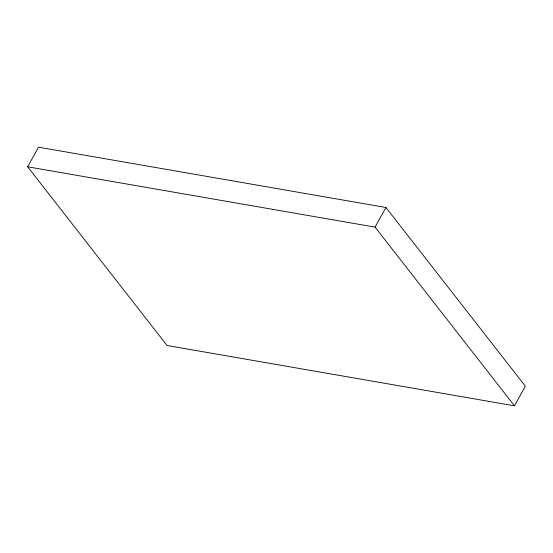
<?xml version="1.0" encoding="UTF-8"?>
<svg xmlns="http://www.w3.org/2000/svg" width="553" height="553" viewBox="0 0 553 553"><rect width="100%" height="100%" fill="white"/><g stroke="black" fill="none" stroke-linecap="round" stroke-linejoin="round"><path stroke-width="0.83" d="M27.65 166.799L38.53 147.174L385.939 207.499L525.35 386.201L514.47 405.826L167.061 345.501L27.65 166.799L375.058 227.124L514.47 405.826M375.058 227.124L385.939 207.499"/></g></svg>
